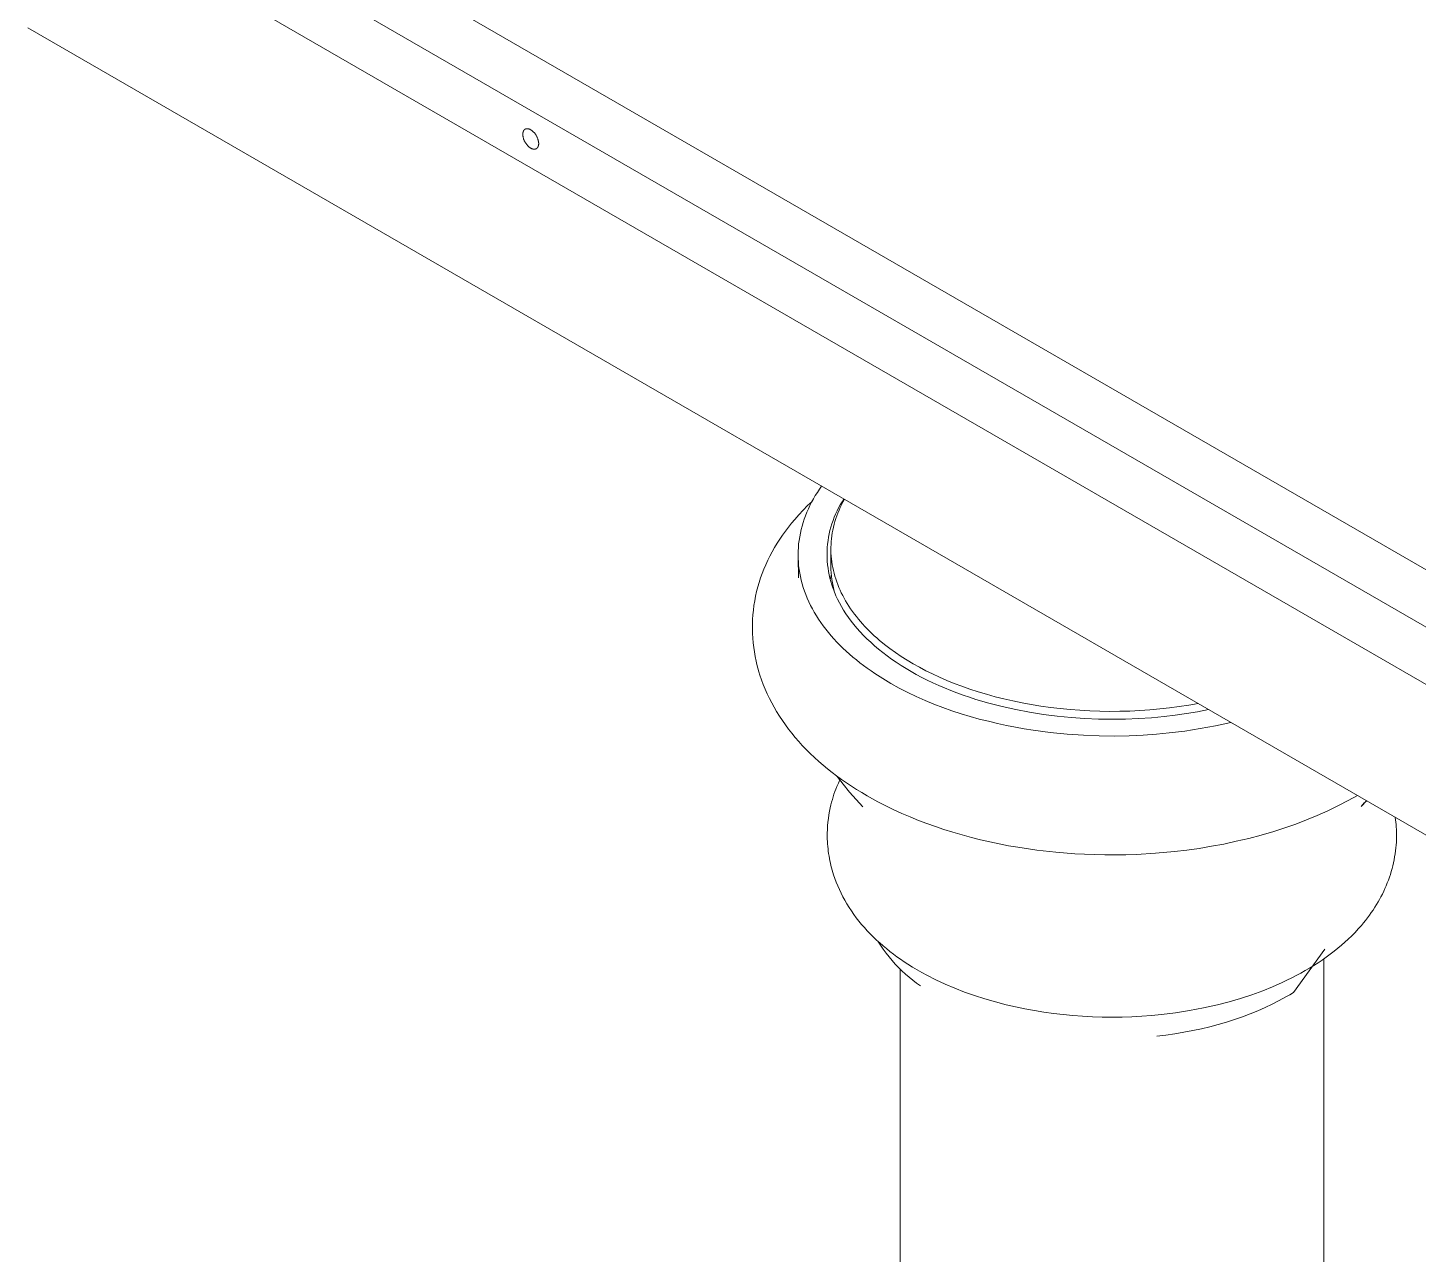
# Model space of a CAD drawing. Header units: millimetres. Extents: x -124 to 15640, y 659 to 4121.
# Drawn here: x 15308.8 to 15506.8, y 3324 to 3498.6 of the extents above; entities that cross this region are included whole.
import ezdxf

# ---------------------------------------------------------------- set-up
doc = ezdxf.new("R2010")
doc.units = ezdxf.units.MM
doc.layers.add('ZANO_R', color=7, linetype='Continuous', lineweight=0)

msp = doc.modelspace()

# ---------------------------------------------------------------- linework, layer by layer
at = {"layer": 'ZANO_R'}
for p, q in [((15577.53, 3373.06), (15327.38, 3517.48)), ((15341.53, 3517.48), (15574.87, 3382.76)), ((15327.38, 3509.31), (15577.53, 3364.89)), ((15590.35, 3336.06), (15308.83, 3498.6)), ((15379.29, 3483.57), (15379.3, 3483.6)), ((15379.29, 3483.54), (15379.29, 3483.57)), ((15379.29, 3483.52), (15379.29, 3483.54)), ((15379.29, 3483.49), (15379.29, 3483.52)), ((15379.29, 3483.46), (15379.29, 3483.49)), ((15379.29, 3483.43), (15379.29, 3483.46)), ((15379.3, 3483.66), (15379.31, 3483.68)), ((15379.3, 3483.63), (15379.3, 3483.66)), ((15379.3, 3483.6), (15379.3, 3483.63)), ((15379.31, 3483.68), (15379.32, 3483.71)), ((15379.32, 3483.74), (15379.33, 3483.76)), ((15379.32, 3483.71), (15379.32, 3483.74)), ((15379.33, 3483.76), (15379.34, 3483.79)), ((15379.34, 3483.79), (15379.35, 3483.82)), ((15379.35, 3483.82), (15379.36, 3483.84)), ((15379.36, 3483.84), (15379.37, 3483.86)), ((15379.37, 3483.86), (15379.38, 3483.89)), ((15379.38, 3483.89), (15379.39, 3483.91)), ((15379.39, 3483.92), (15379.4, 3483.93)), ((15379.39, 3483.91), (15379.39, 3483.92)), ((15379.4, 3483.93), (15379.41, 3483.95)), ((15379.41, 3483.96), (15379.42, 3483.97)), ((15379.41, 3483.95), (15379.41, 3483.96)), ((15379.42, 3483.97), (15379.43, 3483.98)), ((15379.43, 3483.99), (15379.44, 3484)), ((15379.43, 3483.98), (15379.43, 3483.99)), ((15379.44, 3484), (15379.45, 3484.01)), ((15379.45, 3484.02), (15379.46, 3484.03)), ((15379.45, 3484.01), (15379.45, 3484.02)), ((15379.46, 3484.03), (15379.47, 3484.04)), ((15379.47, 3484.04), (15379.48, 3484.05)), ((15379.48, 3484.05), (15379.49, 3484.06)), ((15379.49, 3484.06), (15379.49, 3484.07)), ((15379.49, 3484.07), (15379.5, 3484.07)), ((15379.5, 3484.07), (15379.51, 3484.08)), ((15379.51, 3484.08), (15379.52, 3484.09)), ((15379.52, 3484.09), (15379.53, 3484.1)), ((15379.53, 3484.1), (15379.54, 3484.11)), ((15379.54, 3484.11), (15379.55, 3484.11)), ((15379.55, 3484.11), (15379.56, 3484.12)), ((15379.56, 3484.12), (15379.57, 3484.13)), ((15379.57, 3484.13), (15379.58, 3484.14)), ((15379.58, 3484.14), (15379.59, 3484.14)), ((15379.59, 3484.14), (15379.6, 3484.15)), ((15379.6, 3484.15), (15379.61, 3484.16)), ((15379.61, 3484.16), (15379.62, 3484.16)), ((15379.62, 3484.16), (15379.63, 3484.17)), ((15379.63, 3484.17), (15379.64, 3484.17)), ((15379.64, 3484.17), (15379.65, 3484.18)), ((15379.65, 3484.18), (15379.66, 3484.18)), ((15379.66, 3484.18), (15379.67, 3484.19)), ((15379.67, 3484.19), (15379.68, 3484.19)), ((15379.68, 3484.19), (15379.69, 3484.2)), ((15379.69, 3484.2), (15379.7, 3484.2)), ((15379.7, 3484.2), (15379.72, 3484.21)), ((15379.72, 3484.21), (15379.73, 3484.21)), ((15379.73, 3484.21), (15379.74, 3484.21)), ((15379.74, 3484.21), (15379.75, 3484.22)), ((15379.75, 3484.22), (15379.76, 3484.22)), ((15379.76, 3484.22), (15379.77, 3484.22)), ((15379.77, 3484.22), (15379.79, 3484.23)), ((15379.79, 3484.23), (15379.8, 3484.23)), ((15379.8, 3484.23), (15379.81, 3484.23)), ((15379.81, 3484.23), (15379.82, 3484.23)), ((15379.82, 3484.23), (15379.83, 3484.23)), ((15379.83, 3484.23), (15379.85, 3484.23)), ((15379.85, 3484.23), (15379.86, 3484.24)), ((15379.86, 3484.24), (15379.87, 3484.24)), ((15379.87, 3484.24), (15379.88, 3484.24)), ((15379.88, 3484.24), (15379.9, 3484.24)), ((15379.9, 3484.24), (15379.91, 3484.24)), ((15379.91, 3484.24), (15379.92, 3484.24)), ((15379.92, 3484.24), (15379.94, 3484.24)), ((15379.94, 3484.24), (15379.95, 3484.24)), ((15379.95, 3484.24), (15379.97, 3484.23)), ((15379.97, 3484.23), (15380, 3484.23)), ((15380, 3484.23), (15380.03, 3484.23)), ((15380.03, 3484.23), (15380.05, 3484.22)), ((15380.05, 3484.22), (15380.08, 3484.22)), ((15380.08, 3484.22), (15380.11, 3484.21)), ((15380.11, 3484.21), (15380.13, 3484.21)), ((15380.13, 3484.21), (15380.16, 3484.2)), ((15380.16, 3484.2), (15380.19, 3484.19)), ((15380.19, 3484.19), (15380.21, 3484.18)), ((15380.21, 3484.18), (15380.24, 3484.17)), ((15380.24, 3484.17), (15380.26, 3484.16)), ((15380.26, 3484.16), (15380.29, 3484.15)), ((15380.29, 3484.15), (15380.32, 3484.14)), ((15380.32, 3484.14), (15380.34, 3484.12)), ((15380.34, 3484.12), (15380.37, 3484.11)), ((15380.37, 3484.11), (15380.39, 3484.1)), ((15380.39, 3484.1), (15380.42, 3484.08)), ((15380.42, 3484.08), (15380.44, 3484.07)), ((15380.44, 3484.07), (15380.47, 3484.05)), ((15380.47, 3484.05), (15380.49, 3484.04)), ((15380.49, 3484.04), (15380.52, 3484.02)), ((15380.52, 3484.02), (15380.54, 3484)), ((15380.54, 3484), (15380.57, 3483.98)), ((15380.57, 3483.98), (15380.6, 3483.96)), ((15380.6, 3483.96), (15380.62, 3483.94)), ((15380.62, 3483.94), (15380.68, 3483.9)), ((15380.68, 3483.9), (15380.73, 3483.85)), ((15380.73, 3483.85), (15380.78, 3483.8)), ((15380.78, 3483.8), (15380.83, 3483.75)), ((15380.83, 3483.75), (15380.89, 3483.7)), ((15380.89, 3483.7), (15380.94, 3483.64)), ((15380.94, 3483.64), (15380.99, 3483.58)), ((15380.99, 3483.58), (15381.04, 3483.51)), ((15381.04, 3483.51), (15381.08, 3483.45)), ((15381.08, 3483.45), (15381.13, 3483.38)), ((15379.29, 3483.4), (15379.29, 3483.43)), ((15379.29, 3483.37), (15379.29, 3483.4)), ((15379.29, 3483.34), (15379.29, 3483.37)), ((15379.29, 3483.31), (15379.29, 3483.34)), ((15379.29, 3483.28), (15379.29, 3483.31)), ((15379.3, 3483.25), (15379.29, 3483.28)), ((15379.3, 3483.21), (15379.3, 3483.25)), ((15379.3, 3483.18), (15379.3, 3483.21)), ((15379.32, 3483.11), (15379.3, 3483.18)), ((15379.33, 3483.05), (15379.32, 3483.11)), ((15379.35, 3482.97), (15379.33, 3483.05)), ((15379.37, 3482.9), (15379.35, 3482.97)), ((15379.39, 3482.83), (15379.37, 3482.9)), ((15379.41, 3482.76), (15379.39, 3482.83)), ((15379.44, 3482.68), (15379.41, 3482.76)), ((15379.47, 3482.61), (15379.44, 3482.68)), ((15379.5, 3482.53), (15379.47, 3482.61)), ((15379.54, 3482.46), (15379.5, 3482.53)), ((15379.58, 3482.39), (15379.54, 3482.46)), ((15379.62, 3482.31), (15379.58, 3482.39)), ((15379.66, 3482.24), (15379.62, 3482.31)), ((15379.7, 3482.17), (15379.66, 3482.24)), ((15379.75, 3482.11), (15379.7, 3482.17)), ((15379.8, 3482.04), (15379.75, 3482.11)), ((15379.85, 3481.98), (15379.8, 3482.04)), ((15379.9, 3481.92), (15379.85, 3481.98)), ((15379.95, 3481.86), (15379.9, 3481.92)), ((15380, 3481.8), (15379.95, 3481.86)), ((15380.05, 3481.75), (15380, 3481.8)), ((15380.11, 3481.7), (15380.05, 3481.75)), ((15380.16, 3481.65), (15380.11, 3481.7)), ((15380.21, 3481.61), (15380.16, 3481.65)), ((15380.24, 3481.59), (15380.21, 3481.61)), ((15380.26, 3481.57), (15380.24, 3481.59)), ((15380.29, 3481.55), (15380.26, 3481.57)), ((15380.32, 3481.53), (15380.29, 3481.55)), ((15380.34, 3481.52), (15380.32, 3481.53)), ((15380.37, 3481.5), (15380.34, 3481.52)), ((15380.39, 3481.49), (15380.37, 3481.5)), ((15380.42, 3481.47), (15380.39, 3481.49)), ((15380.44, 3481.46), (15380.42, 3481.47)), ((15380.47, 3481.44), (15380.44, 3481.46)), ((15381.13, 3483.38), (15381.17, 3483.31)), ((15381.17, 3483.31), (15381.22, 3483.24)), ((15381.22, 3483.24), (15381.26, 3483.17)), ((15381.26, 3483.17), (15381.3, 3483.09)), ((15381.3, 3483.09), (15381.33, 3483.02)), ((15381.31, 3481.46), (15381.3, 3481.45)), ((15381.3, 3481.45), (15381.3, 3481.45)), ((15381.32, 3481.47), (15381.31, 3481.46)), ((15381.33, 3481.48), (15381.32, 3481.47)), ((15381.33, 3483.02), (15381.36, 3482.94)), ((15381.34, 3481.49), (15381.33, 3481.48)), ((15381.35, 3481.5), (15381.34, 3481.49)), ((15381.36, 3481.51), (15381.35, 3481.5)), ((15381.36, 3482.94), (15381.39, 3482.87)), ((15381.37, 3481.52), (15381.36, 3481.52)), ((15381.36, 3481.52), (15381.36, 3481.51)), ((15381.38, 3481.53), (15381.37, 3481.52)), ((15381.39, 3481.54), (15381.38, 3481.53)), ((15381.39, 3482.87), (15381.42, 3482.8)), ((15381.4, 3481.56), (15381.39, 3481.55)), ((15381.39, 3481.55), (15381.39, 3481.54)), ((15381.41, 3481.58), (15381.4, 3481.56)), ((15381.42, 3481.59), (15381.41, 3481.58)), ((15381.42, 3482.8), (15381.45, 3482.72)), ((15381.43, 3481.61), (15381.42, 3481.6)), ((15381.42, 3481.6), (15381.42, 3481.59)), ((15381.44, 3481.63), (15381.43, 3481.62)), ((15381.43, 3481.62), (15381.43, 3481.61)), ((15381.45, 3481.64), (15381.44, 3481.63)), ((15381.45, 3482.72), (15381.47, 3482.65)), ((15381.46, 3481.66), (15381.45, 3481.64)), ((15381.47, 3481.69), (15381.46, 3481.66)), ((15381.47, 3482.65), (15381.49, 3482.58)), ((15381.48, 3481.71), (15381.47, 3481.69)), ((15381.49, 3481.74), (15381.48, 3481.71)), ((15381.49, 3482.58), (15381.5, 3482.51)), ((15381.5, 3481.76), (15381.49, 3481.74)), ((15381.5, 3482.51), (15381.52, 3482.44)), ((15381.51, 3481.82), (15381.5, 3481.79)), ((15381.5, 3481.79), (15381.5, 3481.76)), ((15381.52, 3481.84), (15381.51, 3481.82)), ((15381.52, 3482.44), (15381.53, 3482.37)), ((15381.53, 3481.9), (15381.52, 3481.87)), ((15381.52, 3481.87), (15381.52, 3481.84)), ((15381.53, 3482.37), (15381.53, 3482.34)), ((15381.53, 3482.34), (15381.54, 3482.31)), ((15381.54, 3481.95), (15381.53, 3481.92)), ((15381.53, 3481.92), (15381.53, 3481.9)), ((15381.54, 3482.31), (15381.54, 3482.27)), ((15381.54, 3482.27), (15381.54, 3482.24)), ((15381.54, 3482.24), (15381.55, 3482.21)), ((15381.55, 3482.04), (15381.54, 3482.01)), ((15381.54, 3482.01), (15381.54, 3481.98)), ((15381.54, 3481.98), (15381.54, 3481.95)), ((15381.55, 3482.21), (15381.55, 3482.18)), ((15381.55, 3482.18), (15381.55, 3482.15)), ((15381.55, 3482.15), (15381.55, 3482.12)), ((15381.55, 3482.12), (15381.55, 3482.09)), ((15381.55, 3482.09), (15381.55, 3482.07)), ((15381.55, 3482.07), (15381.55, 3482.04)), ((15380.49, 3481.43), (15380.47, 3481.44)), ((15380.52, 3481.42), (15380.49, 3481.43)), ((15380.54, 3481.4), (15380.52, 3481.42)), ((15380.57, 3481.39), (15380.54, 3481.4)), ((15380.6, 3481.38), (15380.57, 3481.39)), ((15380.62, 3481.37), (15380.6, 3481.38)), ((15380.65, 3481.36), (15380.62, 3481.37)), ((15380.68, 3481.36), (15380.65, 3481.36)), ((15380.7, 3481.35), (15380.68, 3481.36)), ((15380.73, 3481.34), (15380.7, 3481.35)), ((15380.75, 3481.33), (15380.73, 3481.34)), ((15380.78, 3481.33), (15380.75, 3481.33)), ((15380.81, 3481.33), (15380.78, 3481.33)), ((15380.83, 3481.32), (15380.81, 3481.33)), ((15380.86, 3481.32), (15380.83, 3481.32)), ((15380.89, 3481.32), (15380.86, 3481.32)), ((15380.9, 3481.32), (15380.89, 3481.32)), ((15380.91, 3481.32), (15380.9, 3481.32)), ((15380.92, 3481.32), (15380.91, 3481.32)), ((15380.94, 3481.32), (15380.92, 3481.32)), ((15380.95, 3481.32), (15380.94, 3481.32)), ((15380.96, 3481.32), (15380.95, 3481.32)), ((15380.97, 3481.32), (15380.96, 3481.32)), ((15380.99, 3481.32), (15380.97, 3481.32)), ((15381, 3481.32), (15380.99, 3481.32)), ((15381.01, 3481.32), (15381, 3481.32)), ((15381.02, 3481.32), (15381.01, 3481.32)), ((15381.04, 3481.33), (15381.02, 3481.32)), ((15381.05, 3481.33), (15381.04, 3481.33)), ((15381.06, 3481.33), (15381.05, 3481.33)), ((15381.07, 3481.33), (15381.06, 3481.33)), ((15381.08, 3481.34), (15381.07, 3481.33)), ((15381.1, 3481.34), (15381.08, 3481.34)), ((15381.11, 3481.34), (15381.1, 3481.34)), ((15381.12, 3481.35), (15381.11, 3481.34)), ((15381.13, 3481.35), (15381.12, 3481.35)), ((15381.14, 3481.35), (15381.13, 3481.35)), ((15381.15, 3481.36), (15381.14, 3481.35)), ((15381.16, 3481.36), (15381.15, 3481.36)), ((15381.17, 3481.37), (15381.16, 3481.36)), ((15381.19, 3481.37), (15381.17, 3481.37)), ((15381.2, 3481.38), (15381.19, 3481.37)), ((15381.21, 3481.39), (15381.2, 3481.38)), ((15381.22, 3481.39), (15381.21, 3481.39)), ((15381.23, 3481.4), (15381.22, 3481.39)), ((15381.24, 3481.4), (15381.23, 3481.4)), ((15381.25, 3481.41), (15381.24, 3481.4)), ((15381.26, 3481.42), (15381.25, 3481.41)), ((15381.27, 3481.42), (15381.26, 3481.42)), ((15381.28, 3481.43), (15381.27, 3481.42)), ((15381.29, 3481.44), (15381.28, 3481.43)), ((15381.3, 3481.45), (15381.29, 3481.44)), ((15420.93, 3432.01), (15420.66, 3431.54)), ((15421.22, 3432.46), (15420.93, 3432.01)), ((15421.51, 3432.92), (15421.22, 3432.46)), ((15421.82, 3433.36), (15421.51, 3432.92)), ((15419.2, 3429.94), (15419.83, 3430.58)), ((15419.94, 3430.12), (15419.73, 3429.64)), ((15419.83, 3430.58), (15420.47, 3431.19)), ((15420.17, 3430.6), (15419.94, 3430.12)), ((15420.41, 3431.07), (15420.17, 3430.6)), ((15420.66, 3431.54), (15420.41, 3431.07)), ((15424.03, 3429.82), (15424.25, 3430.26)), ((15424.25, 3430.26), (15424.48, 3430.69)), ((15424.31, 3429.93), (15424.49, 3430.32)), ((15424.48, 3430.69), (15424.74, 3431.11)), ((15424.49, 3430.32), (15424.67, 3430.71)), ((15424.67, 3430.71), (15424.87, 3431.1)), ((15424.74, 3431.11), (15425, 3431.53)), ((15424.87, 3431.1), (15425.08, 3431.48)), ((15417.11, 3427.53), (15417.55, 3428.08)), ((15417.55, 3428.08), (15418, 3428.62)), ((15418, 3428.62), (15418.59, 3429.29)), ((15418.59, 3429.29), (15419.2, 3429.94)), ((15419.19, 3428.17), (15419.05, 3427.67)), ((15419.36, 3428.66), (15419.19, 3428.17)), ((15419.54, 3429.15), (15419.36, 3428.66)), ((15419.73, 3429.64), (15419.54, 3429.15)), ((15423.29, 3428), (15423.45, 3428.46)), ((15423.45, 3428.46), (15423.63, 3428.92)), ((15423.62, 3427.93), (15423.73, 3428.33)), ((15423.63, 3428.92), (15423.82, 3429.38)), ((15423.73, 3428.33), (15423.86, 3428.73)), ((15423.82, 3429.38), (15424.03, 3429.82)), ((15423.86, 3428.73), (15424, 3429.13)), ((15424, 3429.13), (15424.15, 3429.53)), ((15424.15, 3429.53), (15424.31, 3429.93)), ((15415.88, 3425.81), (15416.27, 3426.39)), ((15416.27, 3426.39), (15416.68, 3426.97)), ((15416.68, 3426.97), (15417.11, 3427.53)), ((15418.71, 3426.15), (15418.63, 3425.64)), ((15418.8, 3426.66), (15418.71, 3426.15)), ((15418.92, 3427.17), (15418.8, 3426.66)), ((15419.05, 3427.67), (15418.92, 3427.17)), ((15422.74, 3425.61), (15422.82, 3426.09)), ((15422.82, 3426.09), (15422.91, 3426.58)), ((15422.91, 3426.58), (15423.02, 3427.06)), ((15423.02, 3427.06), (15423.15, 3427.53)), ((15423.15, 3427.53), (15423.29, 3428)), ((15423.23, 3425.88), (15423.28, 3426.29)), ((15423.28, 3426.29), (15423.35, 3426.7)), ((15423.35, 3426.7), (15423.43, 3427.11)), ((15423.43, 3427.11), (15423.52, 3427.52)), ((15423.52, 3427.52), (15423.62, 3427.93)), ((15414.78, 3424), (15415.13, 3424.61)), ((15415.13, 3424.61), (15415.5, 3425.22)), ((15415.5, 3425.22), (15415.88, 3425.81)), ((15418.49, 3424.1), (15418.48, 3423.59)), ((15418.52, 3424.62), (15418.49, 3424.1)), ((15418.56, 3425.13), (15418.52, 3424.62)), ((15418.63, 3425.64), (15418.56, 3425.13)), ((15422.6, 3423.65), (15422.61, 3424.14)), ((15422.61, 3424.14), (15422.64, 3424.63)), ((15422.64, 3424.63), (15422.68, 3425.12)), ((15422.68, 3425.12), (15422.74, 3425.61)), ((15423.15, 3424.65), (15423.17, 3425.06)), ((15423.15, 3424.23), (15423.15, 3424.65)), ((15423.15, 3424.4), (15423.15, 3421.95)), ((15423.16, 3423.82), (15423.15, 3424.23)), ((15423.17, 3425.06), (15423.19, 3425.47)), ((15423.19, 3425.47), (15423.23, 3425.88)), ((15413.62, 3421.56), (15413.89, 3422.18)), ((15413.89, 3422.18), (15414.17, 3422.8)), ((15414.17, 3422.8), (15414.47, 3423.4)), ((15414.47, 3423.4), (15414.78, 3424)), ((15418.48, 3423.59), (15418.49, 3423.07)), ((15418.52, 3420.32), (15418.48, 3423.26)), ((15418.49, 3423.07), (15418.52, 3422.55)), ((15418.52, 3422.55), (15418.56, 3422.03)), ((15422.61, 3423.16), (15422.6, 3423.65)), ((15422.64, 3422.67), (15422.61, 3423.16)), ((15422.68, 3422.18), (15422.64, 3422.67)), ((15422.74, 3421.69), (15422.68, 3422.18)), ((15423.19, 3423.41), (15423.16, 3423.82)), ((15423.22, 3423), (15423.19, 3423.41)), ((15423.27, 3422.59), (15423.22, 3423)), ((15423.33, 3422.18), (15423.27, 3422.59)), ((15423.41, 3421.77), (15423.33, 3422.18)), ((15412.94, 3419.66), (15413.15, 3420.3)), ((15413.15, 3420.3), (15413.38, 3420.93)), ((15413.38, 3420.93), (15413.62, 3421.56)), ((15418.56, 3422.03), (15418.63, 3421.51)), ((15418.63, 3421.51), (15418.71, 3420.99)), ((15418.71, 3420.99), (15418.81, 3420.48)), ((15418.81, 3420.48), (15418.92, 3419.96)), ((15422.81, 3421.21), (15422.74, 3421.69)), ((15422.9, 3420.72), (15422.81, 3421.21)), ((15423.01, 3420.24), (15422.9, 3420.72)), ((15423.14, 3419.77), (15423.01, 3420.24)), ((15423.12, 3420.38), (15423.05, 3420.09)), ((15423.21, 3420.67), (15423.12, 3420.38)), ((15423.15, 3421.95), (15423.16, 3421.47)), ((15423.16, 3421.47), (15423.18, 3421)), ((15423.18, 3421), (15423.22, 3420.53)), ((15423.22, 3420.53), (15423.28, 3420.06)), ((15423.5, 3421.36), (15423.41, 3421.77)), ((15423.6, 3420.96), (15423.5, 3421.36)), ((15423.71, 3420.55), (15423.6, 3420.96)), ((15423.83, 3420.15), (15423.71, 3420.55)), ((15423.97, 3419.75), (15423.83, 3420.15)), ((15412.43, 3417.7), (15412.58, 3418.36)), ((15412.58, 3418.36), (15412.75, 3419.01)), ((15412.75, 3419.01), (15412.94, 3419.66)), ((15418.92, 3419.96), (15419.06, 3419.44)), ((15419.06, 3419.44), (15419.21, 3418.93)), ((15419.21, 3418.93), (15419.39, 3418.42)), ((15419.39, 3418.42), (15419.58, 3417.91)), ((15423.28, 3419.3), (15423.14, 3419.77)), ((15423.28, 3420.06), (15423.36, 3419.59)), ((15423.36, 3419.04), (15423.28, 3419.3)), ((15423.36, 3419.59), (15423.45, 3419.12)), ((15423.45, 3418.79), (15423.36, 3419.04)), ((15423.45, 3419.12), (15423.55, 3418.66)), ((15423.55, 3418.53), (15423.45, 3418.79)), ((15423.55, 3418.66), (15423.68, 3418.21)), ((15423.65, 3418.28), (15423.55, 3418.53)), ((15423.75, 3418.02), (15423.65, 3418.28)), ((15424.12, 3419.35), (15423.97, 3419.75)), ((15424.28, 3418.95), (15424.12, 3419.35)), ((15424.45, 3418.56), (15424.28, 3418.95)), ((15424.63, 3418.17), (15424.45, 3418.56)), ((15424.83, 3417.78), (15424.63, 3418.17)), ((15412.11, 3415.72), (15412.2, 3416.39)), ((15412.2, 3416.39), (15412.31, 3417.05)), ((15412.31, 3417.05), (15412.43, 3417.7)), ((15419.58, 3417.91), (15419.78, 3417.4)), ((15419.78, 3417.4), (15420.01, 3416.9)), ((15420.01, 3416.9), (15420.25, 3416.39)), ((15420.25, 3416.39), (15420.51, 3415.9)), ((15423.87, 3417.76), (15423.75, 3418.02)), ((15424.11, 3417.25), (15423.87, 3417.76)), ((15424.37, 3416.73), (15424.11, 3417.25)), ((15424.65, 3416.21), (15424.37, 3416.73)), ((15424.96, 3415.7), (15424.65, 3416.21)), ((15425.03, 3417.39), (15424.83, 3417.78)), ((15425.25, 3417.01), (15425.03, 3417.39)), ((15425.48, 3416.63), (15425.25, 3417.01)), ((15425.72, 3416.26), (15425.48, 3416.63)), ((15425.96, 3415.89), (15425.72, 3416.26)), ((15411.97, 3413.72), (15412, 3414.39)), ((15412, 3414.39), (15412.04, 3415.05)), ((15412.04, 3415.05), (15412.11, 3415.72)), ((15420.51, 3415.9), (15420.79, 3415.4)), ((15420.79, 3415.4), (15421.08, 3414.91)), ((15421.08, 3414.91), (15421.39, 3414.43)), ((15421.39, 3414.43), (15421.72, 3413.94)), ((15425.29, 3415.18), (15424.96, 3415.7)), ((15425.65, 3414.67), (15425.29, 3415.18)), ((15426.03, 3414.15), (15425.65, 3414.67)), ((15426.22, 3415.52), (15425.96, 3415.89)), ((15426.49, 3415.15), (15426.22, 3415.52)), ((15426.77, 3414.79), (15426.49, 3415.15)), ((15427.06, 3414.44), (15426.77, 3414.79)), ((15427.36, 3414.09), (15427.06, 3414.44)), ((15411.97, 3413.05), (15411.97, 3413.72)), ((15411.99, 3412.38), (15411.97, 3413.05)), ((15412.02, 3411.72), (15411.99, 3412.38)), ((15421.72, 3413.94), (15422.06, 3413.47)), ((15422.06, 3413.47), (15422.42, 3413)), ((15422.42, 3413), (15422.79, 3412.53)), ((15422.79, 3412.53), (15423.18, 3412.07)), ((15426.43, 3413.64), (15426.03, 3414.15)), ((15426.86, 3413.13), (15426.43, 3413.64)), ((15427.31, 3412.62), (15426.86, 3413.13)), ((15427.78, 3412.12), (15427.31, 3412.62)), ((15427.66, 3413.74), (15427.36, 3414.09)), ((15427.98, 3413.4), (15427.66, 3413.74)), ((15428.3, 3413.06), (15427.98, 3413.4)), ((15428.64, 3412.72), (15428.3, 3413.06)), ((15428.98, 3412.39), (15428.64, 3412.72)), ((15429.32, 3412.07), (15428.98, 3412.39)), ((15412.08, 3411.05), (15412.02, 3411.72)), ((15412.16, 3410.4), (15412.08, 3411.05)), ((15412.25, 3409.75), (15412.16, 3410.4)), ((15423.18, 3412.07), (15423.58, 3411.61)), ((15423.58, 3411.61), (15424, 3411.17)), ((15424, 3411.17), (15424.43, 3410.72)), ((15424.43, 3410.72), (15424.87, 3410.29)), ((15424.87, 3410.29), (15425.33, 3409.86)), ((15428.28, 3411.62), (15427.78, 3412.12)), ((15428.81, 3411.13), (15428.28, 3411.62)), ((15429.36, 3410.64), (15428.81, 3411.13)), ((15429.68, 3411.75), (15429.32, 3412.07)), ((15429.93, 3410.15), (15429.36, 3410.64)), ((15430.04, 3411.44), (15429.68, 3411.75)), ((15430.79, 3410.82), (15430.04, 3411.44)), ((15431.56, 3410.23), (15430.79, 3410.82)), ((15432.36, 3409.66), (15431.56, 3410.23)), ((15412.37, 3409.1), (15412.25, 3409.75)), ((15412.5, 3408.46), (15412.37, 3409.1)), ((15412.62, 3407.95), (15412.5, 3408.46)), ((15425.33, 3409.86), (15425.8, 3409.43)), ((15425.8, 3409.43), (15426.28, 3409.02)), ((15426.28, 3409.02), (15426.78, 3408.61)), ((15426.78, 3408.61), (15427.28, 3408.21)), ((15430.52, 3409.67), (15429.93, 3410.15)), ((15431.14, 3409.2), (15430.52, 3409.67)), ((15431.78, 3408.74), (15431.14, 3409.2)), ((15432.44, 3408.29), (15431.78, 3408.74)), ((15433.17, 3409.11), (15432.36, 3409.66)), ((15433.13, 3407.84), (15432.44, 3408.29)), ((15434.01, 3408.58), (15433.17, 3409.11)), ((15434.86, 3408.07), (15434.01, 3408.58)), ((15412.75, 3407.44), (15412.62, 3407.95)), ((15412.9, 3406.94), (15412.75, 3407.44)), ((15413.05, 3406.44), (15412.9, 3406.94)), ((15413.28, 3405.77), (15413.05, 3406.44)), ((15427.28, 3408.21), (15427.8, 3407.82)), ((15427.8, 3407.82), (15428.33, 3407.43)), ((15428.33, 3407.43), (15428.87, 3407.05)), ((15428.87, 3407.05), (15429.41, 3406.68)), ((15429.41, 3406.68), (15430.53, 3405.96)), ((15433.84, 3407.4), (15433.13, 3407.84)), ((15434.56, 3406.97), (15433.84, 3407.4)), ((15435.31, 3406.55), (15434.56, 3406.97)), ((15435.75, 3407.57), (15434.86, 3408.07)), ((15436.08, 3406.14), (15435.31, 3406.55)), ((15436.66, 3407.09), (15435.75, 3407.57)), ((15437.62, 3406.62), (15436.66, 3407.09)), ((15438.61, 3406.16), (15437.62, 3406.62)), ((15413.53, 3405.1), (15413.28, 3405.77)), ((15413.8, 3404.44), (15413.53, 3405.1)), ((15414.09, 3403.79), (15413.8, 3404.44)), ((15430.53, 3405.96), (15431.69, 3405.28)), ((15431.69, 3405.28), (15432.87, 3404.62)), ((15432.87, 3404.62), (15434.08, 3404)), ((15436.87, 3405.75), (15436.08, 3406.14)), ((15437.68, 3405.36), (15436.87, 3405.75)), ((15438.5, 3404.99), (15437.68, 3405.36)), ((15439.34, 3404.63), (15438.5, 3404.99)), ((15439.64, 3405.71), (15438.61, 3406.16)), ((15440.2, 3404.28), (15439.34, 3404.63)), ((15440.7, 3405.28), (15439.64, 3405.71)), ((15441.07, 3403.94), (15440.2, 3404.28)), ((15441.8, 3404.87), (15440.7, 3405.28)), ((15442.93, 3404.47), (15441.8, 3404.87)), ((15444.09, 3404.09), (15442.93, 3404.47)), ((15414.39, 3403.15), (15414.09, 3403.79)), ((15414.72, 3402.51), (15414.39, 3403.15)), ((15415.06, 3401.89), (15414.72, 3402.51)), ((15434.08, 3404), (15435.31, 3403.41)), ((15435.31, 3403.41), (15436.56, 3402.86)), ((15436.56, 3402.86), (15437.82, 3402.34)), ((15437.82, 3402.34), (15439.1, 3401.85)), ((15441.96, 3403.62), (15441.07, 3403.94)), ((15442.86, 3403.31), (15441.96, 3403.62)), ((15443.78, 3403.01), (15442.86, 3403.31)), ((15445.64, 3402.46), (15443.78, 3403.01)), ((15445.29, 3403.73), (15444.09, 3404.09)), ((15446.51, 3403.39), (15445.29, 3403.73)), ((15447.54, 3401.97), (15445.64, 3402.46)), ((15447.77, 3403.08), (15446.51, 3403.39)), ((15449.05, 3402.79), (15447.77, 3403.08)), ((15450.36, 3402.52), (15449.05, 3402.79)), ((15451.68, 3402.27), (15450.36, 3402.52)), ((15475.42, 3402.42), (15474.08, 3402.18)), ((15415.42, 3401.27), (15415.06, 3401.89)), ((15415.82, 3400.63), (15415.42, 3401.27)), ((15416.24, 3400), (15415.82, 3400.63)), ((15439.1, 3401.85), (15440.38, 3401.39)), ((15440.38, 3401.39), (15441.68, 3400.97)), ((15441.68, 3400.97), (15442.97, 3400.57)), ((15442.97, 3400.57), (15444.27, 3400.21)), ((15449.47, 3401.54), (15447.54, 3401.97)), ((15451.42, 3401.17), (15449.47, 3401.54)), ((15453.39, 3400.85), (15451.42, 3401.17)), ((15453.03, 3402.05), (15451.68, 3402.27)), ((15454.4, 3401.86), (15453.03, 3402.05)), ((15455.37, 3400.6), (15453.39, 3400.85)), ((15455.79, 3401.7), (15454.4, 3401.86)), ((15457.34, 3400.41), (15455.37, 3400.6)), ((15457.19, 3401.56), (15455.79, 3401.7)), ((15458.6, 3401.45), (15457.19, 3401.56)), ((15459.31, 3400.27), (15457.34, 3400.41)), ((15460.02, 3401.37), (15458.6, 3401.45)), ((15461.44, 3401.32), (15460.02, 3401.37)), ((15462.87, 3401.3), (15461.44, 3401.32)), ((15464.3, 3401.31), (15462.87, 3401.3)), ((15465.72, 3401.35), (15464.3, 3401.31)), ((15467.14, 3401.42), (15465.72, 3401.35)), ((15468.78, 3400.39), (15466.95, 3400.27)), ((15468.56, 3401.52), (15467.14, 3401.42)), ((15469.96, 3401.64), (15468.56, 3401.52)), ((15470.57, 3400.56), (15468.78, 3400.39)), ((15471.35, 3401.79), (15469.96, 3401.64)), ((15472.16, 3400.75), (15470.57, 3400.56)), ((15472.73, 3401.97), (15471.35, 3401.79)), ((15473.75, 3400.98), (15472.16, 3400.75)), ((15474.08, 3402.18), (15472.73, 3401.97)), ((15475.34, 3401.25), (15473.75, 3400.98)), ((15476.91, 3401.56), (15475.34, 3401.25)), ((15416.67, 3399.38), (15416.24, 3400)), ((15417.12, 3398.77), (15416.67, 3399.38)), ((15417.59, 3398.18), (15417.12, 3398.77)), ((15444.27, 3400.21), (15445.56, 3399.88)), ((15445.56, 3399.88), (15446.85, 3399.57)), ((15446.85, 3399.57), (15448.13, 3399.29)), ((15448.13, 3399.29), (15449.41, 3399.04)), ((15449.41, 3399.04), (15450.67, 3398.82)), ((15450.67, 3398.82), (15451.92, 3398.62)), ((15451.92, 3398.62), (15454.38, 3398.29)), ((15461.26, 3400.19), (15459.31, 3400.27)), ((15463.19, 3400.17), (15461.26, 3400.19)), ((15465.09, 3400.19), (15463.19, 3400.17)), ((15466.95, 3400.27), (15465.09, 3400.19)), ((15473.53, 3398.5), (15471.32, 3398.23)), ((15475.73, 3398.84), (15473.53, 3398.5)), ((15477.92, 3399.24), (15475.73, 3398.84)), ((15480.09, 3399.72), (15477.92, 3399.24)), ((15418.07, 3397.59), (15417.59, 3398.18)), ((15418.57, 3397.02), (15418.07, 3397.59)), ((15419.08, 3396.46), (15418.57, 3397.02)), ((15419.64, 3395.87), (15419.08, 3396.46)), ((15454.38, 3398.29), (15456.78, 3398.06)), ((15456.78, 3398.06), (15459.11, 3397.9)), ((15459.11, 3397.9), (15461.35, 3397.81)), ((15461.35, 3397.81), (15463.52, 3397.79)), ((15463.52, 3397.79), (15465.6, 3397.83)), ((15465.6, 3397.83), (15467.59, 3397.92)), ((15467.59, 3397.92), (15469.5, 3398.05)), ((15469.5, 3398.05), (15471.32, 3398.23)), ((15420.22, 3395.29), (15419.64, 3395.87)), ((15420.81, 3394.73), (15420.22, 3395.29)), ((15421.42, 3394.18), (15420.81, 3394.73)), ((15422.04, 3393.65), (15421.42, 3394.18)), ((15422.67, 3393.12), (15422.04, 3393.65)), ((15423.31, 3392.61), (15422.67, 3393.12)), ((15423.96, 3392.12), (15423.31, 3392.61)), ((15423.86, 3390.24), (15424.01, 3390.61)), ((15424.65, 3391.62), (15423.96, 3392.12)), ((15424.01, 3390.61), (15424.21, 3391.08)), ((15424.91, 3390.92), (15424.06, 3392.05)), ((15424.21, 3391.08), (15424.42, 3391.55)), ((15425.35, 3391.13), (15424.65, 3391.62)), ((15425.81, 3389.82), (15424.91, 3390.92)), ((15426.06, 3390.65), (15425.35, 3391.13)), ((15426.78, 3390.19), (15426.06, 3390.65)), ((15423.25, 3388.36), (15423.36, 3388.74)), ((15423.36, 3388.74), (15423.47, 3389.12)), ((15423.47, 3389.12), (15423.59, 3389.5)), ((15423.59, 3389.5), (15423.72, 3389.87)), ((15423.72, 3389.87), (15423.86, 3390.24)), ((15426.74, 3388.75), (15425.81, 3389.82)), ((15427.7, 3387.72), (15426.74, 3388.75)), ((15427.53, 3389.73), (15426.78, 3390.19)), ((15426.96, 3388.4), (15426.92, 3388.56)), ((15428.29, 3389.28), (15427.53, 3389.73)), ((15429.06, 3388.85), (15428.29, 3389.28)), ((15429.84, 3388.43), (15429.06, 3388.85)), ((15430.96, 3387.85), (15429.84, 3388.43)), ((15496.77, 3388.59), (15495.43, 3387.9)), ((15498.09, 3389.33), (15496.77, 3388.59)), ((15499.39, 3388.58), (15498.64, 3387.77)), ((15499.38, 3388.56), (15499.33, 3388.4)), ((15422.79, 3386.06), (15422.87, 3386.57)), ((15422.87, 3386.57), (15422.96, 3387.08)), ((15422.96, 3387.08), (15423.06, 3387.58)), ((15423.06, 3387.58), (15423.15, 3387.97)), ((15423.15, 3387.97), (15423.25, 3388.36)), ((15432.1, 3387.29), (15430.96, 3387.85)), ((15433.26, 3386.77), (15432.1, 3387.29)), ((15434.42, 3386.27), (15433.26, 3386.77)), ((15492.38, 3386.48), (15490.85, 3385.85)), ((15493.91, 3387.16), (15492.38, 3386.48)), ((15495.43, 3387.9), (15493.91, 3387.16)), ((15498.64, 3387.77), (15499.05, 3388.28)), ((15422.64, 3383.98), (15422.65, 3384.5)), ((15422.65, 3384.5), (15422.68, 3385.02)), ((15422.68, 3385.02), (15422.73, 3385.54)), ((15422.73, 3385.54), (15422.79, 3386.06)), ((15435.61, 3385.78), (15434.42, 3386.27)), ((15436.81, 3385.33), (15435.61, 3385.78)), ((15438.02, 3384.9), (15436.81, 3385.33)), ((15439.24, 3384.49), (15438.02, 3384.9)), ((15440.53, 3384.08), (15439.24, 3384.49)), ((15487.75, 3384.72), (15486.18, 3384.21)), ((15489.31, 3385.26), (15487.75, 3384.72)), ((15490.85, 3385.85), (15489.31, 3385.26)), ((15503.49, 3386.21), (15503.53, 3385.87)), ((15503.53, 3385.87), (15503.57, 3385.53)), ((15503.57, 3385.53), (15503.6, 3385.18)), ((15503.6, 3385.18), (15503.63, 3384.84)), ((15503.63, 3384.84), (15503.65, 3384.49)), ((15503.65, 3384.49), (15503.66, 3384.15)), ((15422.63, 3383.46), (15422.64, 3383.98)), ((15422.64, 3383.11), (15422.63, 3383.46)), ((15422.66, 3382.77), (15422.64, 3383.11)), ((15422.68, 3382.43), (15422.66, 3382.77)), ((15441.83, 3383.7), (15440.53, 3384.08)), ((15443.14, 3383.35), (15441.83, 3383.7)), ((15444.46, 3383.02), (15443.14, 3383.35)), ((15445.78, 3382.72), (15444.46, 3383.02)), ((15447.11, 3382.44), (15445.78, 3382.72)), ((15480.86, 3382.8), (15479.07, 3382.41)), ((15482.65, 3383.22), (15480.86, 3382.8)), ((15484.42, 3383.69), (15482.65, 3383.22)), ((15486.18, 3384.21), (15484.42, 3383.69)), ((15503.64, 3382.66), (15503.61, 3382.26)), ((15503.65, 3383.06), (15503.64, 3382.66)), ((15503.66, 3383.46), (15503.65, 3383.06)), ((15503.66, 3384.15), (15503.66, 3383.8)), ((15503.66, 3383.8), (15503.66, 3383.46)), ((15422.7, 3382.08), (15422.68, 3382.43)), ((15422.74, 3381.74), (15422.7, 3382.08)), ((15422.78, 3381.4), (15422.74, 3381.74)), ((15422.82, 3381.06), (15422.78, 3381.4)), ((15422.88, 3380.71), (15422.82, 3381.06)), ((15422.94, 3380.37), (15422.88, 3380.71)), ((15448.44, 3382.18), (15447.11, 3382.44)), ((15449.78, 3381.95), (15448.44, 3382.18)), ((15452.47, 3381.55), (15449.78, 3381.95)), ((15455.17, 3381.25), (15452.47, 3381.55)), ((15457.89, 3381.03), (15455.17, 3381.25)), ((15460.61, 3380.91), (15457.89, 3381.03)), ((15462.12, 3380.87), (15460.61, 3380.91)), ((15463.63, 3380.87), (15462.12, 3380.87)), ((15465.14, 3380.89), (15463.63, 3380.87)), ((15466.64, 3380.94), (15465.14, 3380.89)), ((15469.34, 3381.1), (15466.64, 3380.94)), ((15472.04, 3381.34), (15469.34, 3381.1)), ((15473.8, 3381.55), (15472.04, 3381.34)), ((15475.57, 3381.8), (15473.8, 3381.55)), ((15477.32, 3382.09), (15475.57, 3381.8)), ((15479.07, 3382.41), (15477.32, 3382.09)), ((15503.4, 3380.58), (15503.32, 3380.16)), ((15503.47, 3381.01), (15503.4, 3380.58)), ((15503.52, 3381.43), (15503.47, 3381.01)), ((15503.57, 3381.86), (15503.52, 3381.43)), ((15503.61, 3382.26), (15503.57, 3381.86)), ((15423, 3380.04), (15422.94, 3380.37)), ((15423.07, 3379.7), (15423, 3380.04)), ((15423.15, 3379.36), (15423.07, 3379.7)), ((15423.24, 3379.03), (15423.15, 3379.36)), ((15423.33, 3378.7), (15423.24, 3379.03)), ((15423.42, 3378.37), (15423.33, 3378.7)), ((15503.03, 3378.91), (15502.91, 3378.49)), ((15503.13, 3379.32), (15503.03, 3378.91)), ((15503.23, 3379.74), (15503.13, 3379.32)), ((15503.32, 3380.16), (15503.23, 3379.74)), ((15423.53, 3378.04), (15423.42, 3378.37)), ((15423.71, 3377.5), (15423.53, 3378.04)), ((15423.91, 3376.97), (15423.71, 3377.5)), ((15424.12, 3376.44), (15423.91, 3376.97)), ((15502.35, 3376.87), (15502.19, 3376.48)), ((15502.51, 3377.27), (15502.35, 3376.87)), ((15502.65, 3377.68), (15502.51, 3377.27)), ((15502.79, 3378.08), (15502.65, 3377.68)), ((15502.91, 3378.49), (15502.79, 3378.08)), ((15424.35, 3375.92), (15424.12, 3376.44)), ((15424.59, 3375.41), (15424.35, 3375.92)), ((15424.85, 3374.9), (15424.59, 3375.41)), ((15425.12, 3374.4), (15424.85, 3374.9)), ((15501.45, 3374.92), (15501.25, 3374.54)), ((15501.65, 3375.3), (15501.45, 3374.92)), ((15501.84, 3375.69), (15501.65, 3375.3)), ((15502.02, 3376.08), (15501.84, 3375.69)), ((15502.19, 3376.48), (15502.02, 3376.08)), ((15425.41, 3373.91), (15425.12, 3374.4)), ((15425.73, 3373.4), (15425.41, 3373.91)), ((15426.06, 3372.9), (15425.73, 3373.4)), ((15426.4, 3372.4), (15426.06, 3372.9)), ((15500.07, 3372.65), (15499.8, 3372.28)), ((15500.32, 3373.02), (15500.07, 3372.65)), ((15500.57, 3373.41), (15500.32, 3373.02)), ((15500.82, 3373.8), (15500.57, 3373.41)), ((15501.04, 3374.17), (15500.82, 3373.8)), ((15501.25, 3374.54), (15501.04, 3374.17)), ((15426.76, 3371.92), (15426.4, 3372.4)), ((15427.14, 3371.44), (15426.76, 3371.92)), ((15427.52, 3370.98), (15427.14, 3371.44)), ((15427.91, 3370.52), (15427.52, 3370.98)), ((15498.66, 3370.84), (15498.22, 3370.34)), ((15498.96, 3371.19), (15498.66, 3370.84)), ((15499.25, 3371.55), (15498.96, 3371.19)), ((15499.53, 3371.91), (15499.25, 3371.55)), ((15499.8, 3372.28), (15499.53, 3371.91)), ((15428.32, 3370.07), (15427.91, 3370.52)), ((15428.75, 3369.62), (15428.32, 3370.07)), ((15429.19, 3369.18), (15428.75, 3369.62)), ((15429.64, 3368.75), (15429.19, 3369.18)), ((15430.1, 3368.33), (15429.64, 3368.75)), ((15496.8, 3368.89), (15496.31, 3368.44)), ((15497.29, 3369.36), (15496.8, 3368.89)), ((15497.76, 3369.84), (15497.29, 3369.36)), ((15498.22, 3370.34), (15497.76, 3369.84)), ((15430.21, 3368), (15429.84, 3368.57)), ((15430.57, 3367.92), (15430.1, 3368.33)), ((15430.59, 3367.44), (15430.21, 3368)), ((15431.05, 3367.52), (15430.57, 3367.92)), ((15431, 3366.89), (15430.59, 3367.44)), ((15431.42, 3366.35), (15431, 3366.89)), ((15431.54, 3367.13), (15431.05, 3367.52)), ((15432.04, 3366.75), (15431.54, 3367.13)), ((15432.54, 3366.38), (15432.04, 3366.75)), ((15493.44, 3367.44), (15488.98, 3361.29)), ((15494.22, 3366.72), (15493.65, 3366.3)), ((15494.79, 3367.15), (15494.22, 3366.72)), ((15495.3, 3367.57), (15494.79, 3367.15)), ((15495.81, 3368), (15495.3, 3367.57)), ((15496.31, 3368.44), (15495.81, 3368)), ((15431.85, 3365.83), (15431.42, 3366.35)), ((15432.3, 3365.33), (15431.85, 3365.83)), ((15432.77, 3364.84), (15432.3, 3365.33)), ((15433.06, 3366.01), (15432.54, 3366.38)), ((15433.26, 3364.36), (15432.77, 3364.84)), ((15433.58, 3365.66), (15433.06, 3366.01)), ((15434.1, 3365.32), (15433.58, 3365.66)), ((15434.76, 3364.9), (15434.1, 3365.32)), ((15435.43, 3364.5), (15434.76, 3364.9)), ((15491.29, 3364.75), (15490.68, 3364.39)), ((15491.89, 3365.12), (15491.29, 3364.75)), ((15492.49, 3365.5), (15491.89, 3365.12)), ((15493.07, 3365.9), (15492.49, 3365.5)), ((15493.65, 3366.3), (15493.07, 3365.9)), ((15493.3, 3366.05), (15493.3, 2800.29)), ((15433, 2800.29), (15433, 3364.63)), ((15433.76, 3363.9), (15433.26, 3364.36)), ((15434.27, 3363.46), (15433.76, 3363.9)), ((15434.8, 3363.03), (15434.27, 3363.46)), ((15435.34, 3362.62), (15434.8, 3363.03)), ((15436.11, 3364.12), (15435.43, 3364.5)), ((15436.79, 3363.75), (15436.11, 3364.12)), ((15438.08, 3363.09), (15436.79, 3363.75)), ((15439.41, 3362.47), (15438.08, 3363.09)), ((15487.39, 3362.7), (15486.03, 3362.1)), ((15488.07, 3363.02), (15487.39, 3362.7)), ((15488.74, 3363.35), (15488.07, 3363.02)), ((15489.4, 3363.69), (15488.74, 3363.35)), ((15490.06, 3364.05), (15489.4, 3363.69)), ((15490.68, 3364.39), (15490.06, 3364.05)), ((15435.9, 3362.23), (15435.34, 3362.62)), ((15440.77, 3361.89), (15439.41, 3362.47)), ((15442.17, 3361.34), (15440.77, 3361.89)), ((15443.61, 3360.83), (15442.17, 3361.34)), ((15445.08, 3360.36), (15443.61, 3360.83)), ((15483.05, 3360.96), (15481.44, 3360.43)), ((15484.64, 3361.54), (15483.05, 3360.96)), ((15486.03, 3362.1), (15484.64, 3361.54)), ((15488.46, 3360.96), (15487.92, 3360.65)), ((15488.98, 3361.29), (15488.46, 3360.96)), ((15446.58, 3359.93), (15445.08, 3360.36)), ((15448.11, 3359.53), (15446.58, 3359.93)), ((15449.43, 3359.23), (15448.11, 3359.53)), ((15450.76, 3358.95), (15449.43, 3359.23)), ((15452.11, 3358.7), (15450.76, 3358.95)), ((15476.21, 3359.09), (15474.21, 3358.71)), ((15478.19, 3359.53), (15476.21, 3359.09)), ((15479.82, 3359.96), (15478.19, 3359.53)), ((15481.44, 3360.43), (15479.82, 3359.96)), ((15484.96, 3359.13), (15483.91, 3358.66)), ((15485.98, 3359.61), (15484.96, 3359.13)), ((15486.96, 3360.12), (15485.98, 3359.61)), ((15487.92, 3360.65), (15486.96, 3360.12)), ((15453.46, 3358.48), (15452.11, 3358.7)), ((15454.83, 3358.29), (15453.46, 3358.48)), ((15456.21, 3358.13), (15454.83, 3358.29)), ((15457.59, 3358), (15456.21, 3358.13)), ((15458.98, 3357.9), (15457.59, 3358)), ((15460.38, 3357.83), (15458.98, 3357.9)), ((15461.78, 3357.78), (15460.38, 3357.83)), ((15463.18, 3357.77), (15461.78, 3357.78)), ((15464.59, 3357.78), (15463.18, 3357.77)), ((15465.99, 3357.83), (15464.59, 3357.78)), ((15467.4, 3357.9), (15465.99, 3357.83)), ((15468.8, 3358.01), (15467.4, 3357.9)), ((15470.19, 3358.14), (15468.8, 3358.01)), ((15472.21, 3358.39), (15470.19, 3358.14)), ((15474.21, 3358.71), (15472.21, 3358.39)), ((15479.46, 3357.06), (15478.29, 3356.72)), ((15480.61, 3357.42), (15479.46, 3357.06)), ((15481.74, 3357.81), (15480.61, 3357.42)), ((15482.84, 3358.23), (15481.74, 3357.81)), ((15483.91, 3358.66), (15482.84, 3358.23)), ((15470.85, 3355.23), (15469.55, 3355.07)), ((15472.13, 3355.41), (15470.85, 3355.23)), ((15473.4, 3355.62), (15472.13, 3355.41)), ((15474.65, 3355.85), (15473.4, 3355.62)), ((15475.89, 3356.11), (15474.65, 3355.85)), ((15477.1, 3356.4), (15475.89, 3356.11)), ((15478.29, 3356.72), (15477.1, 3356.4))]:
    msp.add_line(p, q, dxfattribs=at)

doc.saveas('drawing.dxf')
